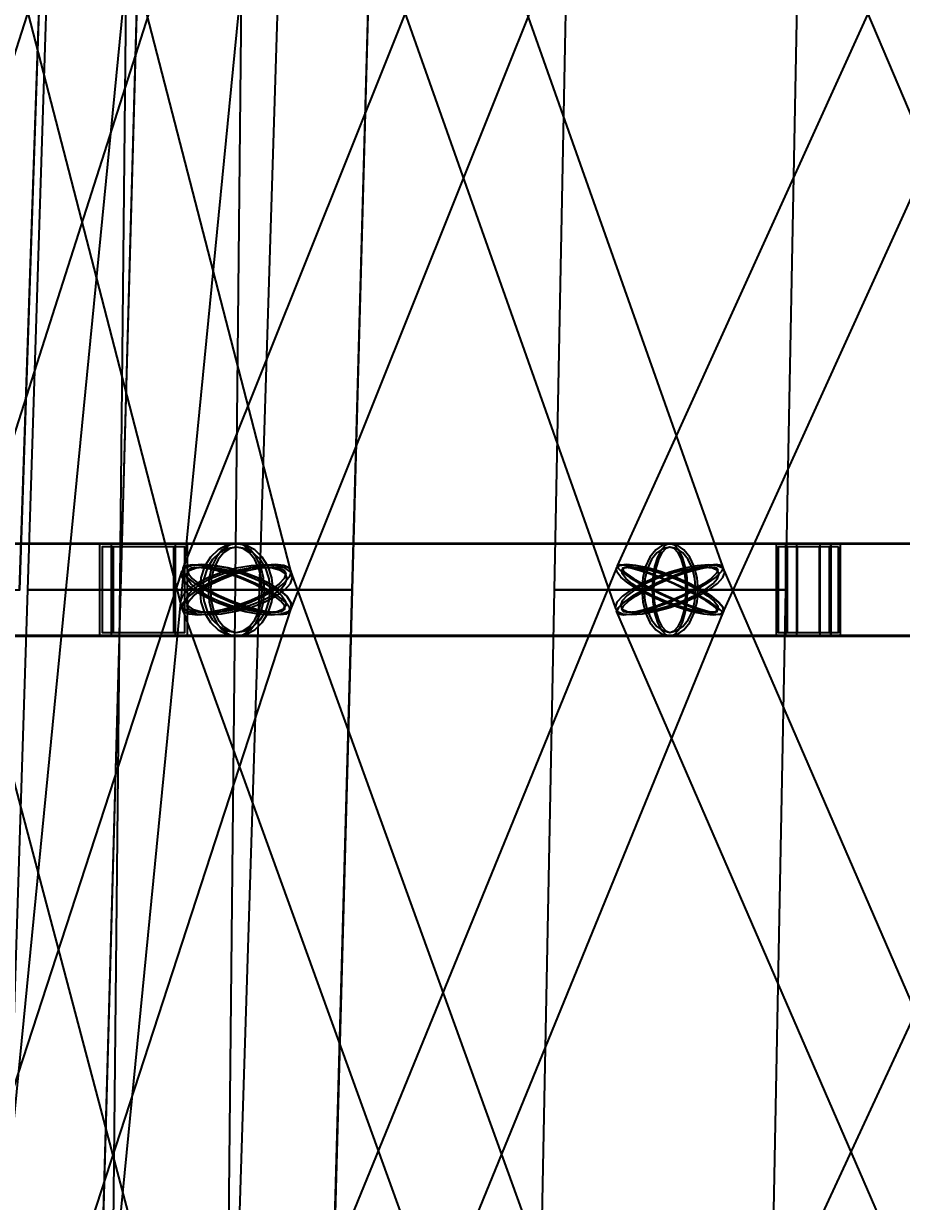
# Model space of a CAD drawing. Header units: millimetres. Extents: x -123812 to 252100, y -3000 to 639000.
# Drawn here: x -7436 to -3580, y 487312 to 492488 of the extents above; entities that cross this region are included whole.
import ezdxf

# ---------------------------------------------------------------- set-up
doc = ezdxf.new("R2010")
doc.units = ezdxf.units.MM
doc.layers.add('D-STR-DIM', color=7, linetype='Continuous', lineweight=13)
doc.layers.add('D-STR-STRC', color=7, linetype='Continuous', lineweight=25)
doc.styles.add('OpenSansCondensed-Light', font='OpenSansCondensed-Light.ttf')
doc.styles.add('TOWER_UNICODE', font='Arial Unicode.ttf')
doc.dimstyles.new('EZDXF', dxfattribs={"dimtxt": 0.25, "dimasz": 0.175, "dimexe": 0.375, "dimexo": 0.125, "dimgap": 0.1, "dimtad": 1, "dimlfac": 100, "dimzin": 12, "dimdsep": 46, "dimtxsty": 'OpenSansCondensed-Light', "dimblk": 'ARCHTICK', "dimcen": 2.5, "dimazin": 3, "dimtfac": 0.5, "dimtmove": 2, "dimatfit": 3})

# ---------------------------------------------------------------- blocks, each defined once
blk = doc.blocks.new('_ARCHTICK')
at = {"color": 0, "linetype": 'BYBLOCK', "const_width": 0.15}
blk.add_lwpolyline([(-0.5, -0.5), (0.5, 0.5)], dxfattribs=at)

msp = doc.modelspace()

# ---------------------------------------------------------------- linework, layer by layer
at = {"layer": 'D-STR-STRC'}
for points in [[(-8215, 474975.3), (-6056.2, 496975.3), (-6064.8, 496980.4), (-6090, 496986.8), (-6130.2, 496994.1), (-6182.6, 497001.8), (-6243.5, 497009.4), (-6309, 497016.4), (-6374.4, 497022.2), (-6435.4, 497026.5), (-6487.7, 497029), (-6527.9, 497029.6), (-6553.1, 497028.1), (-6561.8, 497024.7), (-8720.6, 475024.7)], [(-6659.9, 474997.4), (-6433.7, 496997.4), (-6442.3, 497006.6), (-6467.7, 497015.2), (-6508, 497022.9), (-6560.6, 497029), (-6621.9, 497033.1), (-6687.6, 497034.9), (-6753.4, 497034.4), (-6814.6, 497031.5), (-6867.2, 497026.5), (-6907.6, 497019.7), (-6933, 497011.5), (-6941.6, 497002.6), (-7167.9, 475002.6)], [(-4735.7, 495094.6), (-6737.2, 490094.6), (-6735.1, 490077.3), (-6717.1, 490054.6), (-6684.4, 490028.3), (-6639.3, 490000), (-6584.7, 489971.7), (-6524.5, 489945.4), (-6462.7, 489922.7), (-6403.6, 489905.4), (-6351.1, 489894.5), (-6308.8, 489890.7), (-6279.7, 489894.5), (-6265.7, 489905.4), (-4264.3, 494905.4)], [(-2560.3, 495105.5), (-4828.2, 490105.5), (-4825.2, 490094.6), (-4806.6, 490077.3), (-4773.8, 490054.6), (-4729, 490028.3), (-4675.1, 490000), (-4616, 489971.7), (-4555.6, 489945.4), (-4498, 489922.7), (-4447.2, 489905.4), (-4406.6, 489894.5), (-4379, 489890.7), (-4366.3, 489894.5), (-2098.4, 494894.5)], [(-2145.1, 490094.6), (-4265.4, 495094.6), (-4272.9, 495105.5), (-4296, 495109.3), (-4332.9, 495105.5), (-4381.2, 495094.6), (-4437.6, 495077.3), (-4498.3, 495054.6), (-4559.1, 495028.3), (-4615.9, 495000), (-4664.7, 494971.7), (-4702.4, 494945.4), (-4726.2, 494922.7), (-4734.6, 494905.4), (-2614.3, 489905.4)], [(-6605.9, 495077.3), (-8204.6, 490077.3), (-8202.7, 490054.6), (-8184.4, 490028.3), (-8151, 490000), (-8104.7, 489971.7), (-8048.8, 489945.4), (-7987, 489922.7), (-7923.6, 489905.4), (-7862.8, 489894.5), (-7808.8, 489890.7), (-7765.3, 489894.5), (-7735.2, 489905.4), (-7720.7, 489922.7), (-6122, 494922.7)], [(-8041.2, 494945.4), (-6748.4, 489945.4), (-6740.3, 489922.7), (-6715.9, 489905.4), (-6676.8, 489894.5), (-6625.9, 489890.7), (-6566.4, 489894.5), (-6502.5, 489905.4), (-6438.6, 489922.7), (-6378.9, 489945.4), (-6327.6, 489971.7), (-6288.1, 490000), (-6263.2, 490028.3), (-6254.5, 490054.6), (-7547.2, 495054.6)], [(-6604.7, 494922.7), (-4838, 489922.7), (-4829.7, 489905.4), (-4805.6, 489894.5), (-4767.2, 489890.7), (-4717.3, 489894.5), (-4659.3, 489905.4), (-4596.9, 489922.7), (-4534.6, 489945.4), (-4476.6, 489971.7), (-4426.8, 490000), (-4388.6, 490028.3), (-4364.6, 490054.6), (-4356.5, 490077.3), (-6123.2, 495077.3)], [(-7962.6, 489796.8), (-6501.5, 489796.8), (-6459.7, 489803.7), (-6420.8, 489824), (-6387.5, 489856.3), (-6361.8, 489898.4), (-6345.7, 489947.4), (-6340.2, 490000), (-6345.7, 490052.6), (-6361.8, 490101.6), (-6387.5, 490143.7), (-6420.8, 490176), (-6459.7, 490196.3), (-6501.5, 490203.2), (-7962.6, 490203.2)], [(-7962.6, 489796.8), (-6501.5, 489796.8), (-6459.7, 489803.7), (-6420.8, 489824), (-6387.5, 489856.3), (-6361.8, 489898.4), (-6345.7, 489947.4), (-6340.2, 490000), (-6345.7, 490052.6), (-6361.8, 490101.6), (-6387.5, 490143.7), (-6420.8, 490176), (-6459.7, 490196.3), (-6501.5, 490203.2), (-7962.6, 490203.2)], [(-2379.7, 490203.2), (-4597.2, 490203.2), (-4617.3, 490196.3), (-4636.1, 490176), (-4652.2, 490143.7), (-4664.6, 490101.6), (-4672.3, 490052.6), (-4675, 490000), (-4672.3, 489947.4), (-4664.6, 489898.4), (-4652.2, 489856.3), (-4636.1, 489824), (-4617.3, 489803.7), (-4597.2, 489796.8), (-2379.7, 489796.8)], [(-2379.7, 490203.2), (-4597.2, 490203.2), (-4617.3, 490196.3), (-4636.1, 490176), (-4652.2, 490143.7), (-4664.6, 490101.6), (-4672.3, 490052.6), (-4675, 490000), (-4672.3, 489947.4), (-4664.6, 489898.4), (-4652.2, 489856.3), (-4636.1, 489824), (-4617.3, 489803.7), (-4597.2, 489796.8), (-2379.7, 489796.8)], [(-7889.5, 484921.4), (-6259.9, 489921.4), (-6261.6, 489944.4), (-6279.7, 489971.2), (-6312.8, 490000), (-6358.8, 490028.8), (-6414.6, 490055.6), (-6476.2, 490078.6), (-6539.6, 490096.3), (-6600.4, 490107.4), (-6654.4, 490111.1), (-6698, 490107.4), (-6728.2, 490096.3), (-6743, 490078.6), (-8372.6, 485078.6)], [(-6392.3, 485055.6), (-7715.9, 490055.6), (-7724.1, 490078.6), (-7748.5, 490096.3), (-7787.5, 490107.4), (-7838.4, 490111.1), (-7897.8, 490107.4), (-7961.6, 490096.3), (-8025.5, 490078.6), (-8085.1, 490055.6), (-8136.3, 490028.8), (-8175.8, 490000), (-8200.6, 489971.2), (-8209.3, 489944.4), (-6885.6, 484944.4)], [(-6403.9, 484903.7), (-4362.2, 489903.7), (-4364, 489921.4), (-4381.7, 489944.4), (-4414.2, 489971.2), (-4459, 490000), (-4513.4, 490028.8), (-4573.4, 490055.6), (-4635, 490078.6), (-4694.1, 490096.3), (-4746.6, 490107.4), (-4788.9, 490111.1), (-4818.1, 490107.4), (-4832.3, 490096.3), (-6874, 485096.3)], [(-4454.2, 485078.6), (-6261.2, 490078.6), (-6269.5, 490096.3), (-6293.6, 490107.4), (-6331.8, 490111.1), (-6381.7, 490107.4), (-6439.6, 490096.3), (-6501.8, 490078.6), (-6564, 490055.6), (-6621.9, 490028.8), (-6671.6, 490000), (-6709.7, 489971.2), (-6733.6, 489944.4), (-6741.7, 489921.4), (-4934.7, 484921.4)], [(-2609.8, 490107.4), (-4924.6, 485107.4), (-4921.8, 485096.3), (-4903.4, 485078.6), (-4870.9, 485055.6), (-4826.3, 485028.8), (-4772.7, 485000), (-4713.8, 484971.2), (-4653.6, 484944.4), (-4596.2, 484921.4), (-4545.4, 484903.7), (-4504.8, 484892.6), (-4477.2, 484888.9), (-4464.3, 484892.6), (-2149.6, 489892.6)], [(-2196.1, 485096.3), (-4363.3, 490096.3), (-4370.8, 490107.4), (-4393.8, 490111.1), (-4430.6, 490107.4), (-4478.8, 490096.3), (-4535, 490078.6), (-4595.5, 490055.6), (-4656.1, 490028.8), (-4712.7, 490000), (-4761.4, 489971.2), (-4798.9, 489944.4), (-4822.7, 489921.4), (-4831.1, 489903.7), (-2663.9, 484903.7)]]:
    msp.add_lwpolyline(points, dxfattribs=at)
for points in [[(-8472.2, 490000), (-7453, 490000), (-7285.8, 495000), (-8302.7, 495000)], [(-8471.3, 490000), (-7454, 490000), (-7286, 495000), (-8302.4, 495000)], [(-7419.4, 490000), (-6400.2, 490000), (-6242.7, 495000), (-7259.6, 495000)], [(-7011.1, 490000), (-5991.8, 490000), (-5855.5, 495000), (-6872.4, 495000)], [(-7010.1, 490000), (-5992.8, 490000), (-5855.8, 495000), (-6872.1, 495000)], [(-5105.9, 490000), (-4088.6, 490000), (-3991.8, 495000), (-5008.2, 495000)], [(-5105.9, 490000), (-4088.6, 490000), (-3991.8, 495000), (-5008.2, 495000)], [(-8172, 489800), (-6716.6, 489800), (-6716.6, 490200), (-8172, 490200)], [(-8172, 489800), (-6716.6, 489800), (-6716.6, 490200), (-8172, 490200)], [(-8063.2, 489800), (-3888.8, 489800), (-3888.8, 490200), (-8063.2, 490200)], [(-6716.6, 490200), (-7103, 490200), (-7103, 489800), (-6716.6, 489800)], [(-6716.6, 490200), (-7103, 490200), (-7103, 489800), (-6716.6, 489800)], [(-6728.2, 490188), (-7091.4, 490188), (-7091.4, 489812), (-6728.2, 489812)], [(-6728.2, 490188), (-7091.4, 490188), (-7091.4, 489812), (-6728.2, 489812)], [(-7051.3, 489800), (-3848, 489800), (-3848, 490200), (-7051.3, 490200)], [(-6768.4, 490200), (-7051.3, 490200), (-7051.3, 489800), (-6768.4, 489800)], [(-7051.3, 489800), (-3848, 489800), (-3848, 490200), (-7051.3, 490200)], [(-6768.4, 490200), (-7051.3, 490200), (-7051.3, 489800), (-6768.4, 489800)], [(-6776.9, 490188), (-7042.8, 490188), (-7042.8, 489812), (-6776.9, 489812)], [(-6776.9, 490188), (-7042.8, 490188), (-7042.8, 489812), (-6776.9, 489812)], [(-6662.7, 490000), (-6657.2, 489947.4), (-6641.1, 489898.4), (-6615.4, 489856.3), (-6582.1, 489824), (-6543.2, 489803.7), (-6501.5, 489796.8), (-6459.7, 489803.7), (-6420.8, 489824), (-6387.5, 489856.3), (-6361.8, 489898.4), (-6345.7, 489947.4), (-6340.2, 490000), (-6345.7, 490052.6), (-6361.8, 490101.6), (-6387.5, 490143.7), (-6420.8, 490176), (-6459.7, 490196.3), (-6501.5, 490203.2), (-6543.2, 490196.3), (-6582.1, 490176), (-6615.4, 490143.7), (-6641.1, 490101.6), (-6657.2, 490052.6)], [(-6662.7, 490000), (-6657.2, 489947.4), (-6641.1, 489898.4), (-6615.4, 489856.3), (-6582.1, 489824), (-6543.2, 489803.7), (-6501.5, 489796.8), (-6459.7, 489803.7), (-6420.8, 489824), (-6387.5, 489856.3), (-6361.8, 489898.4), (-6345.7, 489947.4), (-6340.2, 490000), (-6345.7, 490052.6), (-6361.8, 490101.6), (-6387.5, 490143.7), (-6420.8, 490176), (-6459.7, 490196.3), (-6501.5, 490203.2), (-6543.2, 490196.3), (-6582.1, 490176), (-6615.4, 490143.7), (-6641.1, 490101.6), (-6657.2, 490052.6)], [(-6650, 490000), (-6644.9, 489951.5), (-6630.1, 489906.4), (-6606.5, 489867.6), (-6575.7, 489837.9), (-6539.9, 489819.2), (-6501.5, 489812.8), (-6463, 489819.2), (-6427.2, 489837.9), (-6396.4, 489867.6), (-6372.8, 489906.4), (-6358, 489951.5), (-6352.9, 490000), (-6358, 490048.5), (-6372.8, 490093.6), (-6396.4, 490132.4), (-6427.2, 490162.1), (-6463, 490180.8), (-6501.5, 490187.2), (-6539.9, 490180.8), (-6575.7, 490162.1), (-6606.5, 490132.4), (-6630.1, 490093.6), (-6644.9, 490048.5)], [(-6650, 490000), (-6644.9, 489951.5), (-6630.1, 489906.4), (-6606.5, 489867.6), (-6575.7, 489837.9), (-6539.9, 489819.2), (-6501.5, 489812.8), (-6463, 489819.2), (-6427.2, 489837.9), (-6396.4, 489867.6), (-6372.8, 489906.4), (-6358, 489951.5), (-6352.9, 490000), (-6358, 490048.5), (-6372.8, 490093.6), (-6396.4, 490132.4), (-6427.2, 490162.1), (-6463, 490180.8), (-6501.5, 490187.2), (-6539.9, 490180.8), (-6575.7, 490162.1), (-6606.5, 490132.4), (-6630.1, 490093.6), (-6644.9, 490048.5)], [(-6625.2, 490000), (-6620.9, 489947.4), (-6608.6, 489898.4), (-6588.9, 489856.3), (-6563.3, 489824), (-6533.5, 489803.7), (-6501.5, 489796.8), (-4597.2, 489796.8), (-4565.2, 489803.7), (-4535.4, 489824), (-4509.8, 489856.3), (-4490.1, 489898.4), (-4477.7, 489947.4), (-4473.5, 490000), (-4477.7, 490052.6), (-4490.1, 490101.6), (-4509.8, 490143.7), (-4535.4, 490176), (-4565.2, 490196.3), (-4597.2, 490203.2), (-6501.5, 490203.2), (-6533.5, 490196.3), (-6563.3, 490176), (-6588.9, 490143.7), (-6608.6, 490101.6), (-6620.9, 490052.6)], [(-6625.2, 490000), (-6620.9, 489947.4), (-6608.6, 489898.4), (-6588.9, 489856.3), (-6563.3, 489824), (-6533.5, 489803.7), (-6501.5, 489796.8), (-6469.4, 489803.7), (-6439.6, 489824), (-6414, 489856.3), (-6394.3, 489898.4), (-6382, 489947.4), (-6377.8, 490000), (-6382, 490052.6), (-6394.3, 490101.6), (-6414, 490143.7), (-6439.6, 490176), (-6469.4, 490196.3), (-6501.5, 490203.2), (-6533.5, 490196.3), (-6563.3, 490176), (-6588.9, 490143.7), (-6608.6, 490101.6), (-6620.9, 490052.6)], [(-6625.2, 490000), (-6620.9, 489947.4), (-6608.6, 489898.4), (-6588.9, 489856.3), (-6563.3, 489824), (-6533.5, 489803.7), (-6501.5, 489796.8), (-4597.2, 489796.8), (-4565.2, 489803.7), (-4535.4, 489824), (-4509.8, 489856.3), (-4490.1, 489898.4), (-4477.7, 489947.4), (-4473.5, 490000), (-4477.7, 490052.6), (-4490.1, 490101.6), (-4509.8, 490143.7), (-4535.4, 490176), (-4565.2, 490196.3), (-4597.2, 490203.2), (-6501.5, 490203.2), (-6533.5, 490196.3), (-6563.3, 490176), (-6588.9, 490143.7), (-6608.6, 490101.6), (-6620.9, 490052.6)], [(-6625.2, 490000), (-6620.9, 489947.4), (-6608.6, 489898.4), (-6588.9, 489856.3), (-6563.3, 489824), (-6533.5, 489803.7), (-6501.5, 489796.8), (-6469.4, 489803.7), (-6439.6, 489824), (-6414, 489856.3), (-6394.3, 489898.4), (-6382, 489947.4), (-6377.8, 490000), (-6382, 490052.6), (-6394.3, 490101.6), (-6414, 490143.7), (-6439.6, 490176), (-6469.4, 490196.3), (-6501.5, 490203.2), (-6533.5, 490196.3), (-6563.3, 490176), (-6588.9, 490143.7), (-6608.6, 490101.6), (-6620.9, 490052.6)], [(-6615.4, 490000), (-6611.5, 489951.5), (-6600.1, 489906.4), (-6582, 489867.6), (-6558.4, 489837.9), (-6530.9, 489819.2), (-6501.5, 489812.8), (-6472, 489819.2), (-6444.5, 489837.9), (-6420.9, 489867.6), (-6402.8, 489906.4), (-6391.4, 489951.5), (-6387.5, 490000), (-6391.4, 490048.5), (-6402.8, 490093.6), (-6420.9, 490132.4), (-6444.5, 490162.1), (-6472, 490180.8), (-6501.5, 490187.2), (-6530.9, 490180.8), (-6558.4, 490162.1), (-6582, 490132.4), (-6600.1, 490093.6), (-6611.5, 490048.5)], [(-6615.4, 490000), (-6611.5, 489951.5), (-6600.1, 489906.4), (-6582, 489867.6), (-6558.4, 489837.9), (-6530.9, 489819.2), (-6501.5, 489812.8), (-6472, 489819.2), (-6444.5, 489837.9), (-6420.9, 489867.6), (-6402.8, 489906.4), (-6391.4, 489951.5), (-6387.5, 490000), (-6391.4, 490048.5), (-6402.8, 490093.6), (-6420.9, 490132.4), (-6444.5, 490162.1), (-6472, 490180.8), (-6501.5, 490187.2), (-6530.9, 490180.8), (-6558.4, 490162.1), (-6582, 490132.4), (-6600.1, 490093.6), (-6611.5, 490048.5)], [(-4720.9, 490000), (-4716.7, 489947.4), (-4704.3, 489898.4), (-4684.7, 489856.3), (-4659.1, 489824), (-4629.2, 489803.7), (-4597.2, 489796.8), (-4565.2, 489803.7), (-4535.4, 489824), (-4509.8, 489856.3), (-4490.1, 489898.4), (-4477.7, 489947.4), (-4473.5, 490000), (-4477.7, 490052.6), (-4490.1, 490101.6), (-4509.8, 490143.7), (-4535.4, 490176), (-4565.2, 490196.3), (-4597.2, 490203.2), (-4629.2, 490196.3), (-4659.1, 490176), (-4684.7, 490143.7), (-4704.3, 490101.6), (-4716.7, 490052.6)], [(-4720.9, 490000), (-4716.7, 489947.4), (-4704.3, 489898.4), (-4684.7, 489856.3), (-4659.1, 489824), (-4629.2, 489803.7), (-4597.2, 489796.8), (-4565.2, 489803.7), (-4535.4, 489824), (-4509.8, 489856.3), (-4490.1, 489898.4), (-4477.7, 489947.4), (-4473.5, 490000), (-4477.7, 490052.6), (-4490.1, 490101.6), (-4509.8, 490143.7), (-4535.4, 490176), (-4565.2, 490196.3), (-4597.2, 490203.2), (-4629.2, 490196.3), (-4659.1, 490176), (-4684.7, 490143.7), (-4704.3, 490101.6), (-4716.7, 490052.6)], [(-4711.2, 490000), (-4707.3, 489951.5), (-4695.9, 489906.4), (-4677.8, 489867.6), (-4654.2, 489837.9), (-4626.7, 489819.2), (-4597.2, 489812.8), (-4567.7, 489819.2), (-4540.2, 489837.9), (-4516.6, 489867.6), (-4498.5, 489906.4), (-4487.1, 489951.5), (-4483.3, 490000), (-4487.1, 490048.5), (-4498.5, 490093.6), (-4516.6, 490132.4), (-4540.2, 490162.1), (-4567.7, 490180.8), (-4597.2, 490187.2), (-4626.7, 490180.8), (-4654.2, 490162.1), (-4677.8, 490132.4), (-4695.9, 490093.6), (-4707.3, 490048.5)], [(-4711.2, 490000), (-4707.3, 489951.5), (-4695.9, 489906.4), (-4677.8, 489867.6), (-4654.2, 489837.9), (-4626.7, 489819.2), (-4597.2, 489812.8), (-4567.7, 489819.2), (-4540.2, 489837.9), (-4516.6, 489867.6), (-4498.5, 489906.4), (-4487.1, 489951.5), (-4483.3, 490000), (-4487.1, 490048.5), (-4498.5, 490093.6), (-4516.6, 490132.4), (-4540.2, 490162.1), (-4567.7, 490180.8), (-4597.2, 490187.2), (-4626.7, 490180.8), (-4654.2, 490162.1), (-4677.8, 490132.4), (-4695.9, 490093.6), (-4707.3, 490048.5)], [(-4675, 490000), (-4672.3, 489947.4), (-4664.6, 489898.4), (-4652.2, 489856.3), (-4636.1, 489824), (-4617.3, 489803.7), (-4597.2, 489796.8), (-4577.1, 489803.7), (-4558.3, 489824), (-4542.2, 489856.3), (-4529.9, 489898.4), (-4522.1, 489947.4), (-4519.5, 490000), (-4522.1, 490052.6), (-4529.9, 490101.6), (-4542.2, 490143.7), (-4558.3, 490176), (-4577.1, 490196.3), (-4597.2, 490203.2), (-4617.3, 490196.3), (-4636.1, 490176), (-4652.2, 490143.7), (-4664.6, 490101.6), (-4672.3, 490052.6)], [(-4675, 490000), (-4672.3, 489947.4), (-4664.6, 489898.4), (-4652.2, 489856.3), (-4636.1, 489824), (-4617.3, 489803.7), (-4597.2, 489796.8), (-4577.1, 489803.7), (-4558.3, 489824), (-4542.2, 489856.3), (-4529.9, 489898.4), (-4522.1, 489947.4), (-4519.5, 490000), (-4522.1, 490052.6), (-4529.9, 490101.6), (-4542.2, 490143.7), (-4558.3, 490176), (-4577.1, 490196.3), (-4597.2, 490203.2), (-4617.3, 490196.3), (-4636.1, 490176), (-4652.2, 490143.7), (-4664.6, 490101.6), (-4672.3, 490052.6)], [(-4668.9, 490000), (-4666.4, 489951.5), (-4659.3, 489906.4), (-4647.9, 489867.6), (-4633, 489837.9), (-4615.8, 489819.2), (-4597.2, 489812.8), (-4578.7, 489819.2), (-4561.4, 489837.9), (-4546.6, 489867.6), (-4535.2, 489906.4), (-4528, 489951.5), (-4525.6, 490000), (-4528, 490048.5), (-4535.2, 490093.6), (-4546.6, 490132.4), (-4561.4, 490162.1), (-4578.7, 490180.8), (-4597.2, 490187.2), (-4615.8, 490180.8), (-4633, 490162.1), (-4647.9, 490132.4), (-4659.3, 490093.6), (-4666.4, 490048.5)], [(-4668.9, 490000), (-4666.4, 489951.5), (-4659.3, 489906.4), (-4647.9, 489867.6), (-4633, 489837.9), (-4615.8, 489819.2), (-4597.2, 489812.8), (-4578.7, 489819.2), (-4561.4, 489837.9), (-4546.6, 489867.6), (-4535.2, 489906.4), (-4528, 489951.5), (-4525.6, 490000), (-4528, 490048.5), (-4535.2, 490093.6), (-4546.6, 490132.4), (-4561.4, 490162.1), (-4578.7, 490180.8), (-4597.2, 490187.2), (-4615.8, 490180.8), (-4633, 490162.1), (-4647.9, 490132.4), (-4659.3, 490093.6), (-4666.4, 490048.5)], [(-3848, 490200), (-4130.8, 490200), (-4130.8, 489800), (-3848, 489800)], [(-3848, 490200), (-4130.8, 490200), (-4130.8, 489800), (-3848, 489800)], [(-3856.5, 490188), (-4122.3, 490188), (-4122.3, 489812), (-3856.5, 489812)], [(-3856.5, 490188), (-4122.3, 490188), (-4122.3, 489812), (-3856.5, 489812)], [(-3888.8, 490200), (-4090, 490200), (-4090, 489800), (-3888.8, 489800)], [(-4088.8, 489800), (99.4, 489800), (99.4, 490200), (-4088.8, 490200)], [(-3890, 490200), (-4088.8, 490200), (-4088.8, 489800), (-3890, 489800)], [(-3894.8, 490188), (-4084, 490188), (-4084, 489812), (-3894.8, 489812)], [(-3896, 490188), (-4082.8, 490188), (-4082.8, 489812), (-3896, 489812)], [(-4041.2, 489800), (51.8, 489800), (51.8, 490200), (-4041.2, 490200)], [(-3937.6, 490200), (-4041.2, 490200), (-4041.2, 489800), (-3937.6, 489800)], [(-4041.2, 489800), (51.8, 489800), (51.8, 490200), (-4041.2, 490200)], [(-3937.6, 490200), (-4041.2, 490200), (-4041.2, 489800), (-3937.6, 489800)], [(-3940.7, 490188), (-4038.1, 490188), (-4038.1, 489812), (-3940.7, 489812)], [(-3940.7, 490188), (-4038.1, 490188), (-4038.1, 489812), (-3940.7, 489812)], [(-6714.8, 490000), (-6739.7, 489971.7), (-6748.4, 489945.4), (-6740.3, 489922.7), (-6715.9, 489905.4), (-6676.8, 489894.5), (-6625.9, 489890.7), (-6566.4, 489894.5), (-6502.5, 489905.4), (-6438.6, 489922.7), (-6378.9, 489945.4), (-6327.6, 489971.7), (-6288.1, 490000), (-6263.2, 490028.3), (-6254.5, 490054.6), (-6262.6, 490077.3), (-6287, 490094.6), (-6326.1, 490105.5), (-6377, 490109.3), (-6436.5, 490105.5), (-6500.4, 490094.6), (-6564.4, 490077.3), (-6624, 490054.6), (-6675.3, 490028.3)], [(-6312.8, 490000), (-6279.7, 489971.2), (-6261.6, 489944.4), (-6259.9, 489921.4), (-6274.7, 489903.7), (-6304.9, 489892.6), (-6348.5, 489888.9), (-6402.5, 489892.6), (-6463.3, 489903.7), (-6526.7, 489921.4), (-6588.3, 489944.4), (-6644.1, 489971.2), (-6690.1, 490000), (-6723.2, 490028.8), (-6741.3, 490055.6), (-6743, 490078.6), (-6728.2, 490096.3), (-6698, 490107.4), (-6654.4, 490111.1), (-6600.4, 490107.4), (-6539.6, 490096.3), (-6476.2, 490078.6), (-6414.6, 490055.6), (-6358.8, 490028.8)], [(-6331.3, 490000), (-6381, 489971.2), (-6438.9, 489944.4), (-6501.1, 489921.4), (-6563.3, 489903.7), (-6621.3, 489892.6), (-6671.1, 489888.9), (-6709.3, 489892.6), (-6733.4, 489903.7), (-6741.7, 489921.4), (-6733.6, 489944.4), (-6709.7, 489971.2), (-6671.6, 490000), (-6621.9, 490028.8), (-6564, 490055.6), (-6501.8, 490078.6), (-6439.6, 490096.3), (-6381.7, 490107.4), (-6331.8, 490111.1), (-6293.6, 490107.4), (-6269.5, 490096.3), (-6261.2, 490078.6), (-6269.3, 490055.6), (-6293.2, 490028.8)], [(-6639.3, 490000), (-6584.7, 489971.7), (-6524.5, 489945.4), (-6462.7, 489922.7), (-6403.6, 489905.4), (-6351.1, 489894.5), (-6308.8, 489890.7), (-6279.7, 489894.5), (-6265.7, 489905.4), (-6267.8, 489922.7), (-6285.8, 489945.4), (-6318.5, 489971.7), (-6363.6, 490000), (-6418.2, 490028.3), (-6478.4, 490054.6), (-6540.2, 490077.3), (-6599.4, 490094.6), (-6651.8, 490105.5), (-6694.1, 490109.3), (-6723.2, 490105.5), (-6737.2, 490094.6), (-6735.1, 490077.3), (-6717.1, 490054.6), (-6684.4, 490028.3)], [(-6693.8, 490000), (-6716.3, 489974.5), (-6724.1, 489950.7), (-6716.8, 489930.3), (-6694.8, 489914.7), (-6659.6, 489904.8), (-6613.6, 489901.5), (-6560, 489904.8), (-6502.4, 489914.7), (-6444.7, 489930.3), (-6390.9, 489950.7), (-6344.7, 489974.5), (-6309.1, 490000), (-6286.6, 490025.5), (-6278.8, 490049.3), (-6286.1, 490069.7), (-6308.1, 490085.3), (-6343.3, 490095.2), (-6389.3, 490098.5), (-6442.9, 490095.2), (-6500.5, 490085.3), (-6558.2, 490069.7), (-6612, 490049.3), (-6658.2, 490025.5)], [(-6331.4, 490000), (-6301.5, 489974.1), (-6285.2, 489949.9), (-6283.7, 489929.1), (-6297, 489913.2), (-6324.2, 489903.2), (-6363.6, 489899.8), (-6412.3, 489903.2), (-6467.1, 489913.2), (-6524.2, 489929.1), (-6579.8, 489949.9), (-6630, 489974.1), (-6671.5, 490000), (-6701.4, 490025.9), (-6717.7, 490050.1), (-6719.2, 490070.9), (-6705.9, 490086.8), (-6678.7, 490096.8), (-6639.4, 490100.2), (-6590.6, 490096.8), (-6535.8, 490086.8), (-6478.7, 490070.9), (-6423.1, 490050.1), (-6372.9, 490025.9)], [(-6348.1, 490000), (-6392.9, 489974.1), (-6445.1, 489949.9), (-6501.1, 489929.1), (-6557.2, 489913.2), (-6609.5, 489903.2), (-6654.4, 489899.8), (-6688.9, 489903.2), (-6710.6, 489913.2), (-6718, 489929.1), (-6710.7, 489949.9), (-6689.2, 489974.1), (-6654.8, 490000), (-6610, 490025.9), (-6557.8, 490050.1), (-6501.8, 490070.9), (-6445.7, 490086.8), (-6393.4, 490096.8), (-6348.5, 490100.2), (-6314.1, 490096.8), (-6292.3, 490086.8), (-6284.9, 490070.9), (-6292.2, 490050.1), (-6313.7, 490025.9)], [(-6625.7, 490000), (-6576.5, 489974.5), (-6522.2, 489950.7), (-6466.5, 489930.3), (-6413.2, 489914.7), (-6365.9, 489904.8), (-6327.8, 489901.5), (-6301.6, 489904.8), (-6288.9, 489914.7), (-6290.8, 489930.3), (-6307, 489950.7), (-6336.5, 489974.5), (-6377.2, 490000), (-6426.4, 490025.5), (-6480.7, 490049.3), (-6536.4, 490069.7), (-6589.7, 490085.3), (-6637, 490095.2), (-6675.1, 490098.5), (-6701.3, 490095.2), (-6714, 490085.3), (-6712.1, 490069.7), (-6695.9, 490049.3), (-6666.4, 490025.5)], [(-4767.6, 490000), (-4805.8, 489971.7), (-4829.8, 489945.4), (-4838, 489922.7), (-4829.7, 489905.4), (-4805.6, 489894.5), (-4767.2, 489890.7), (-4717.3, 489894.5), (-4659.3, 489905.4), (-4596.9, 489922.7), (-4534.6, 489945.4), (-4476.6, 489971.7), (-4426.8, 490000), (-4388.6, 490028.3), (-4364.6, 490054.6), (-4356.5, 490077.3), (-4364.8, 490094.6), (-4388.9, 490105.5), (-4427.2, 490109.3), (-4477.1, 490105.5), (-4535.2, 490094.6), (-4597.5, 490077.3), (-4659.8, 490054.6), (-4717.8, 490028.3)], [(-4459, 490000), (-4414.2, 489971.2), (-4381.7, 489944.4), (-4364, 489921.4), (-4362.2, 489903.7), (-4376.3, 489892.6), (-4405.6, 489888.9), (-4447.9, 489892.6), (-4500.3, 489903.7), (-4559.4, 489921.4), (-4621.1, 489944.4), (-4681.1, 489971.2), (-4735.4, 490000), (-4780.3, 490028.8), (-4812.7, 490055.6), (-4830.4, 490078.6), (-4832.3, 490096.3), (-4818.1, 490107.4), (-4788.9, 490111.1), (-4746.6, 490107.4), (-4694.1, 490096.3), (-4635, 490078.6), (-4573.4, 490055.6), (-4513.4, 490028.8)], [(-4481.7, 490000), (-4538.3, 489971.2), (-4598.9, 489944.4), (-4659.4, 489921.4), (-4715.6, 489903.7), (-4763.8, 489892.6), (-4800.6, 489888.9), (-4823.6, 489892.6), (-4831.1, 489903.7), (-4822.7, 489921.4), (-4798.9, 489944.4), (-4761.4, 489971.2), (-4712.7, 490000), (-4656.1, 490028.8), (-4595.5, 490055.6), (-4535, 490078.6), (-4478.8, 490096.3), (-4430.6, 490107.4), (-4393.8, 490111.1), (-4370.8, 490107.4), (-4363.3, 490096.3), (-4371.7, 490078.6), (-4395.5, 490055.6), (-4433, 490028.8)], [(-4675.1, 490000), (-4616, 489971.7), (-4555.6, 489945.4), (-4498, 489922.7), (-4447.2, 489905.4), (-4406.6, 489894.5), (-4379, 489890.7), (-4366.3, 489894.5), (-4369.3, 489905.4), (-4387.8, 489922.7), (-4420.6, 489945.4), (-4465.5, 489971.7), (-4519.3, 490000), (-4578.5, 490028.3), (-4638.9, 490054.6), (-4696.5, 490077.3), (-4747.3, 490094.6), (-4787.9, 490105.5), (-4815.5, 490109.3), (-4828.2, 490105.5), (-4825.2, 490094.6), (-4806.6, 490077.3), (-4773.8, 490054.6), (-4729, 490028.3)], [(-4750.9, 490000), (-4785.3, 489974.5), (-4806.9, 489950.7), (-4814.3, 489930.3), (-4806.8, 489914.7), (-4785.1, 489904.8), (-4750.5, 489901.5), (-4705.5, 489904.8), (-4653.1, 489914.7), (-4597, 489930.3), (-4540.8, 489950.7), (-4488.5, 489974.5), (-4443.6, 490000), (-4409.1, 490025.5), (-4387.5, 490049.3), (-4380.2, 490069.7), (-4387.6, 490085.3), (-4409.4, 490095.2), (-4443.9, 490098.5), (-4488.9, 490095.2), (-4541.3, 490085.3), (-4597.5, 490069.7), (-4653.6, 490049.3), (-4706, 490025.5)], [(-4472.6, 490000), (-4432.2, 489974.1), (-4402.9, 489949.9), (-4387, 489929.1), (-4385.3, 489913.2), (-4398.1, 489903.2), (-4424.4, 489899.8), (-4462.6, 489903.2), (-4509.9, 489913.2), (-4563.1, 489929.1), (-4618.7, 489949.9), (-4672.8, 489974.1), (-4721.8, 490000), (-4762.3, 490025.9), (-4791.5, 490050.1), (-4807.5, 490070.9), (-4809.1, 490086.8), (-4796.4, 490096.8), (-4770, 490100.2), (-4731.9, 490096.8), (-4684.6, 490086.8), (-4631.3, 490070.9), (-4575.7, 490050.1), (-4521.6, 490025.9)], [(-4493.1, 490000), (-4544.1, 489974.1), (-4598.7, 489949.9), (-4653.3, 489929.1), (-4704, 489913.2), (-4747.4, 489903.2), (-4780.6, 489899.8), (-4801.3, 489903.2), (-4808.1, 489913.2), (-4800.5, 489929.1), (-4779.1, 489949.9), (-4745.3, 489974.1), (-4701.3, 490000), (-4650.3, 490025.9), (-4595.7, 490050.1), (-4541.2, 490070.9), (-4490.5, 490086.8), (-4447, 490096.8), (-4413.8, 490100.2), (-4393.1, 490096.8), (-4386.3, 490086.8), (-4393.9, 490070.9), (-4415.4, 490050.1), (-4449.2, 490025.9)], [(-4667.5, 490000), (-4614.1, 489974.5), (-4559.7, 489950.7), (-4507.7, 489930.3), (-4461.9, 489914.7), (-4425.3, 489904.8), (-4400.5, 489901.5), (-4389, 489904.8), (-4391.7, 489914.7), (-4408.4, 489930.3), (-4438, 489950.7), (-4478.5, 489974.5), (-4527, 490000), (-4580.3, 490025.5), (-4634.8, 490049.3), (-4686.7, 490069.7), (-4732.5, 490085.3), (-4769.1, 490095.2), (-4794, 490098.5), (-4805.5, 490095.2), (-4802.7, 490085.3), (-4786, 490069.7), (-4756.4, 490049.3), (-4716, 490025.5)], [(-7579.3, 485000), (-6557.8, 485000), (-6400.2, 490000), (-7419.4, 490000)], [(-6400.2, 490000), (-6417.6, 490000), (-6468.5, 490000), (-6549.5, 490000), (-6655, 490000), (-6777.9, 490000), (-6909.8, 490000), (-7041.7, 490000), (-7164.6, 490000), (-7270.2, 490000), (-7351.2, 490000), (-7402.1, 490000), (-7419.4, 490000), (-7402.1, 490000), (-7351.2, 490000), (-7270.2, 490000), (-7164.6, 490000), (-7041.7, 490000), (-6909.8, 490000), (-6777.9, 490000), (-6655, 490000), (-6549.5, 490000), (-6468.5, 490000), (-6417.6, 490000)], [(-7149.7, 485000), (-6128.2, 485000), (-5991.8, 490000), (-7011.1, 490000)], [(-7148.1, 485000), (-6129.8, 485000), (-5992.8, 490000), (-7010.1, 490000)], [(-5991.8, 490000), (-6009.2, 490000), (-6060.1, 490000), (-6141.1, 490000), (-6246.6, 490000), (-6369.6, 490000), (-6501.5, 490000), (-6633.4, 490000), (-6756.3, 490000), (-6861.8, 490000), (-6942.8, 490000), (-6993.7, 490000), (-7011.1, 490000), (-6993.7, 490000), (-6942.8, 490000), (-6861.8, 490000), (-6756.3, 490000), (-6633.4, 490000), (-6501.5, 490000), (-6369.6, 490000), (-6246.6, 490000), (-6141.1, 490000), (-6060.1, 490000), (-6009.2, 490000)], [(-5992.8, 490000), (-6010.1, 490000), (-6060.9, 490000), (-6141.8, 490000), (-6247.1, 490000), (-6369.8, 490000), (-6501.5, 490000), (-6633.1, 490000), (-6755.8, 490000), (-6861.1, 490000), (-6942, 490000), (-6992.8, 490000), (-7010.1, 490000), (-6992.8, 490000), (-6942, 490000), (-6861.1, 490000), (-6755.8, 490000), (-6633.1, 490000), (-6501.5, 490000), (-6369.8, 490000), (-6247.1, 490000), (-6141.8, 490000), (-6060.9, 490000), (-6010.1, 490000)], [(-5203.6, 485000), (-4185.3, 485000), (-4088.6, 490000), (-5105.9, 490000)], [(-5203.6, 485000), (-4185.3, 485000), (-4088.6, 490000), (-5105.9, 490000)], [(-4088.6, 490000), (-4105.9, 490000), (-4156.7, 490000), (-4237.5, 490000), (-4342.9, 490000), (-4465.6, 490000), (-4597.2, 490000), (-4728.9, 490000), (-4851.6, 490000), (-4956.9, 490000), (-5037.7, 490000), (-5088.5, 490000), (-5105.9, 490000), (-5088.5, 490000), (-5037.7, 490000), (-4956.9, 490000), (-4851.6, 490000), (-4728.9, 490000), (-4597.2, 490000), (-4465.6, 490000), (-4342.9, 490000), (-4237.5, 490000), (-4156.7, 490000), (-4105.9, 490000)], [(-4088.6, 490000), (-4105.9, 490000), (-4156.7, 490000), (-4237.5, 490000), (-4342.9, 490000), (-4465.6, 490000), (-4597.2, 490000), (-4728.9, 490000), (-4851.6, 490000), (-4956.9, 490000), (-5037.7, 490000), (-5088.5, 490000), (-5105.9, 490000), (-5088.5, 490000), (-5037.7, 490000), (-4956.9, 490000), (-4851.6, 490000), (-4728.9, 490000), (-4597.2, 490000), (-4465.6, 490000), (-4342.9, 490000), (-4237.5, 490000), (-4156.7, 490000), (-4105.9, 490000)]]:
    msp.add_lwpolyline(points, close=True, dxfattribs=at)

# ---------------------------------------------------------------- dimensions: what is measured, and where the dimension line sits
at = {"layer": 'D-STR-DIM'}
msp.add_linear_dim(base=(-112000, 0), p1=(0, 0), p2=(0, 634000), angle=90, dimstyle='EZDXF', override={"dimtxt": 8400, "dimasz": 3750, "dimexe": 2100, "dimexo": 1800, "dimgap": 2100, "dimtad": 1, "dimdec": 0, "dimlfac": 1, "dimlunit": 2, "dimtxsty": 'TOWER_UNICODE', "dimclrd": 7, "dimclre": 7, "dimclrt": 7}, dxfattribs=at).render()

doc.saveas('drawing.dxf')
